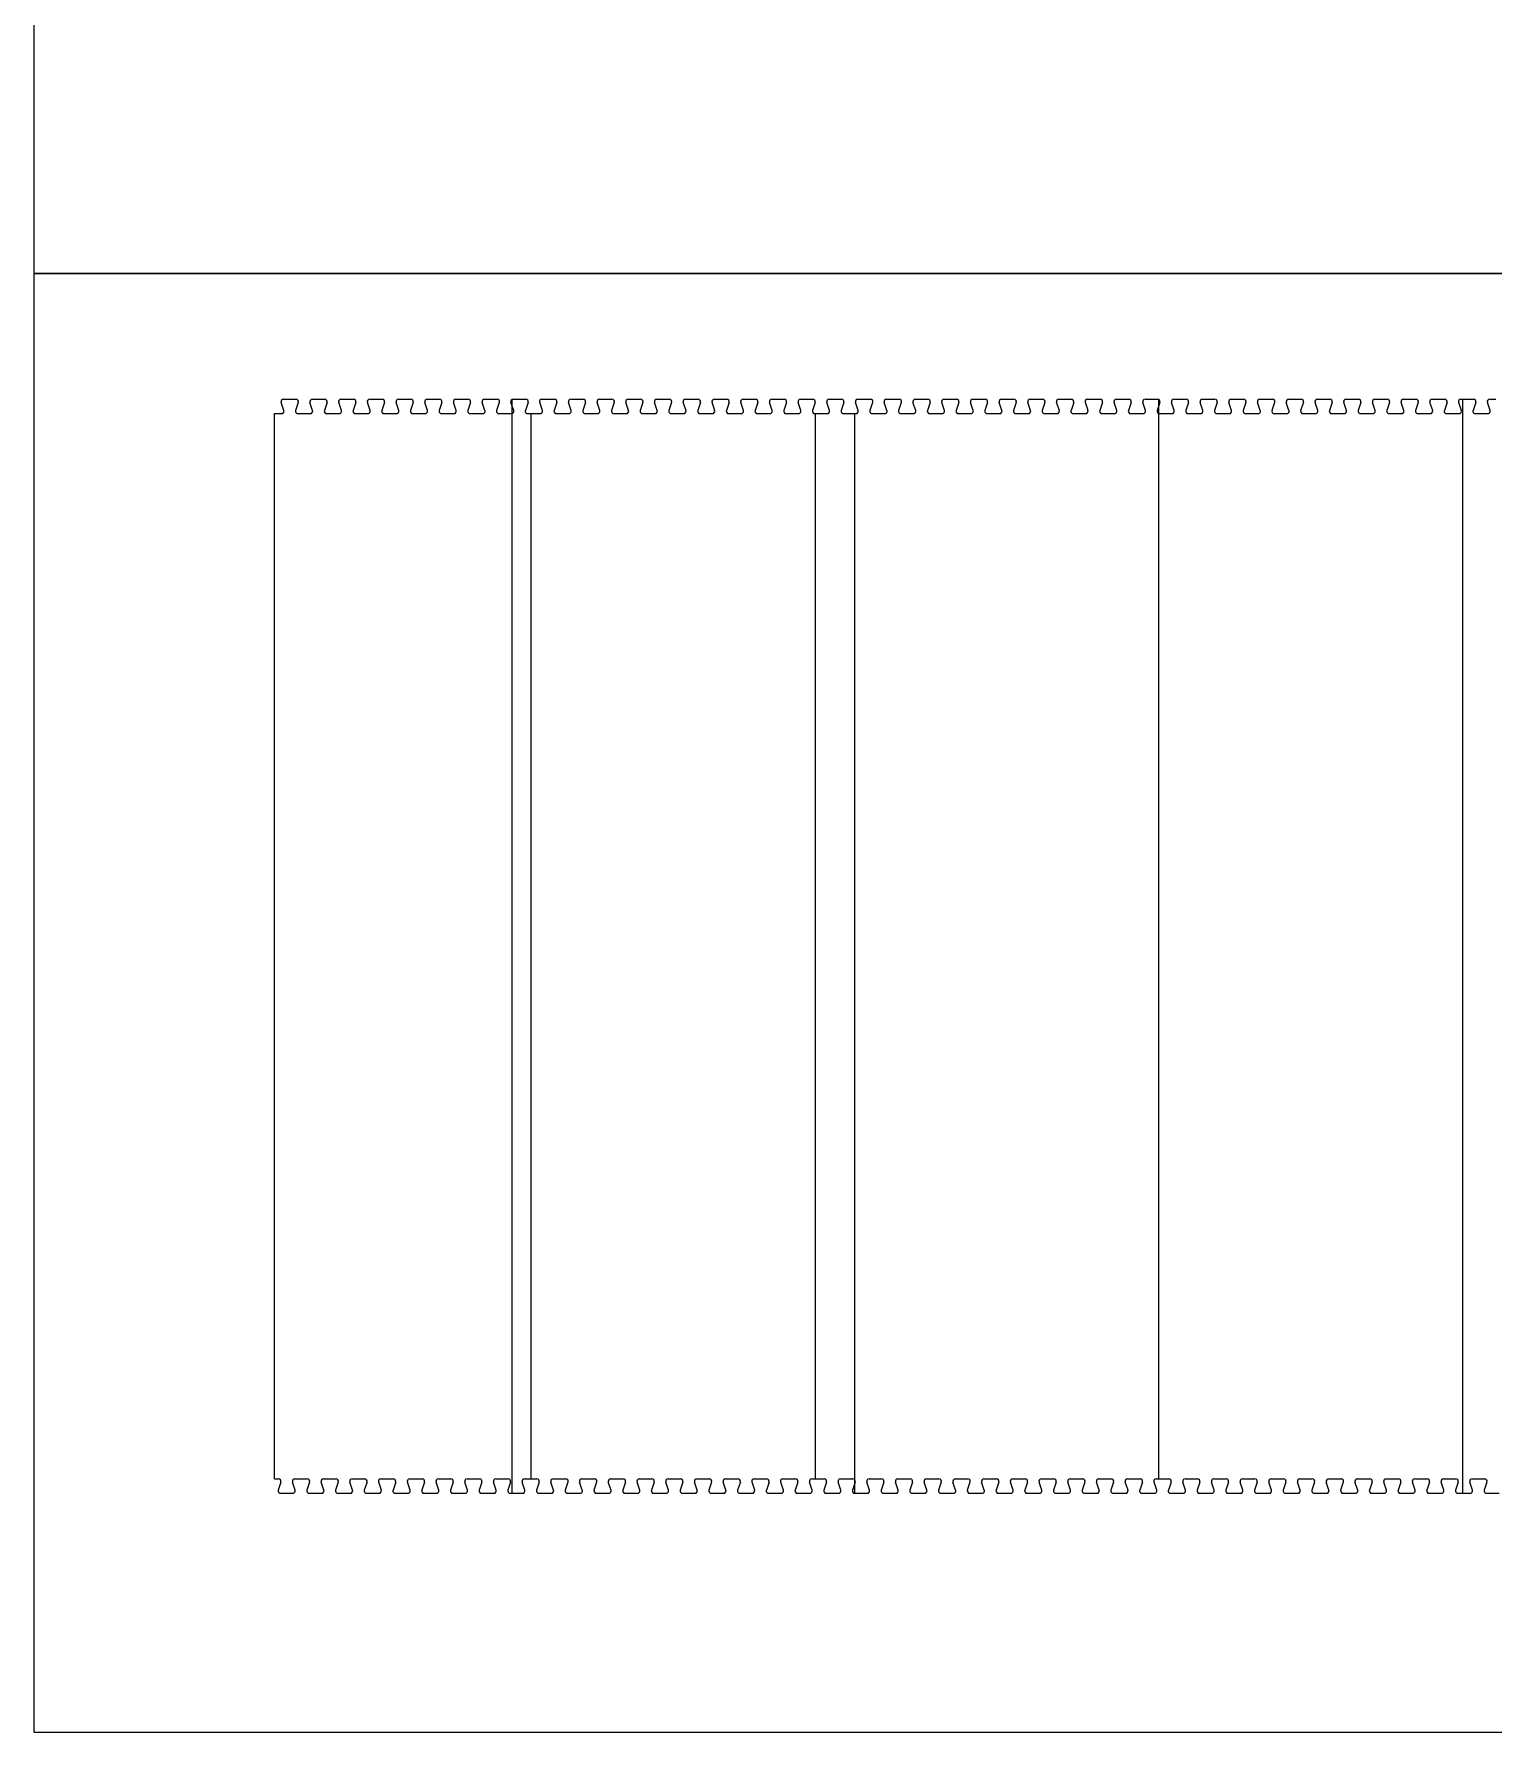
# Model space of a CAD drawing. Extents: x -68 to -11.8, y -15.7 to 62.1.
# Drawn here: x -37.71 to -25.71, y 26.13 to 40.1 of the extents above; entities that cross this region are included whole.
import ezdxf

# ---------------------------------------------------------------- set-up
doc = ezdxf.new("R2010")
doc.units = 0
for name, color, linetype in [('CUT', 5, 'CONTINUOUS'), ('DEFAULT', 7, 'CONTINUOUS'), ('SCORE', 1, 'CONTINUOUS')]:
    doc.layers.add(name, color=color, linetype=linetype)

msp = doc.modelspace()

# ---------------------------------------------------------------- linework, layer by layer
at = {"layer": 'CUT'}
for p, q in [((-35.656, 36.998), (-35.678, 37.065)), ((-35.66, 37.091), (-35.608, 37.091)), ((-35.608, 37.091), (-35.557, 37.091)), ((-35.538, 37.065), (-35.56, 36.998)), ((-35.42, 36.998), (-35.442, 37.065)), ((-35.423, 37.091), (-35.372, 37.091)), ((-35.372, 37.091), (-35.321, 37.091)), ((-35.302, 37.065), (-35.324, 36.998)), ((-35.184, 36.998), (-35.206, 37.065)), ((-35.187, 37.091), (-35.136, 37.091)), ((-35.136, 37.091), (-35.084, 37.091)), ((-35.066, 37.065), (-35.088, 36.998)), ((-34.948, 36.998), (-34.97, 37.065)), ((-34.951, 37.091), (-34.9, 37.091)), ((-34.9, 37.091), (-34.848, 37.091)), ((-34.829, 37.065), (-34.852, 36.998)), ((-34.711, 36.998), (-34.733, 37.065)), ((-34.715, 37.091), (-34.663, 37.091)), ((-34.663, 37.091), (-34.612, 37.091)), ((-34.593, 37.065), (-34.615, 36.998)), ((-34.475, 36.998), (-34.497, 37.065)), ((-34.479, 37.091), (-34.427, 37.091)), ((-34.427, 37.091), (-34.376, 37.091)), ((-34.357, 37.065), (-34.379, 36.998)), ((-34.239, 36.998), (-34.261, 37.065)), ((-34.242, 37.091), (-34.191, 37.091)), ((-34.191, 37.091), (-34.14, 37.091)), ((-34.121, 37.065), (-34.143, 36.998)), ((-34.003, 36.998), (-34.025, 37.065)), ((-34.006, 37.091), (-33.955, 37.091)), ((-33.955, 37.091), (-33.903, 37.091)), ((-33.885, 37.065), (-33.907, 36.998)), ((-33.766, 36.998), (-33.789, 37.065)), ((-33.77, 37.091), (-33.718, 37.091)), ((-33.718, 37.091), (-33.667, 37.091)), ((-33.648, 37.065), (-33.67, 36.998)), ((-33.53, 36.998), (-33.552, 37.065)), ((-33.534, 37.091), (-33.482, 37.091)), ((-33.482, 37.091), (-33.431, 37.091)), ((-33.412, 37.065), (-33.434, 36.998)), ((-33.294, 36.998), (-33.316, 37.065)), ((-33.297, 37.091), (-33.246, 37.091)), ((-33.246, 37.091), (-33.195, 37.091)), ((-33.176, 37.065), (-33.198, 36.998)), ((-33.058, 36.998), (-33.08, 37.065)), ((-33.061, 37.091), (-33.01, 37.091)), ((-33.01, 37.091), (-32.958, 37.091)), ((-32.94, 37.065), (-32.962, 36.998)), ((-32.822, 36.998), (-32.844, 37.065)), ((-32.825, 37.091), (-32.774, 37.091)), ((-32.774, 37.091), (-32.722, 37.091)), ((-32.704, 37.065), (-32.726, 36.998)), ((-32.585, 36.998), (-32.607, 37.065)), ((-32.589, 37.091), (-32.537, 37.091)), ((-32.537, 37.091), (-32.486, 37.091)), ((-32.467, 37.065), (-32.489, 36.998)), ((-32.349, 36.998), (-32.371, 37.065)), ((-32.353, 37.091), (-32.301, 37.091)), ((-32.301, 37.091), (-32.25, 37.091)), ((-32.231, 37.065), (-32.253, 36.998)), ((-32.113, 36.998), (-32.135, 37.065)), ((-32.116, 37.091), (-32.065, 37.091)), ((-32.065, 37.091), (-32.014, 37.091)), ((-31.995, 37.065), (-32.017, 36.998)), ((-31.877, 36.998), (-31.899, 37.065)), ((-31.88, 37.091), (-31.829, 37.091)), ((-31.829, 37.091), (-31.777, 37.091)), ((-31.759, 37.065), (-31.781, 36.998)), ((-31.641, 36.998), (-31.663, 37.065)), ((-31.644, 37.091), (-31.593, 37.091)), ((-31.593, 37.091), (-31.541, 37.091)), ((-31.522, 37.065), (-31.545, 36.998)), ((-31.404, 36.998), (-31.426, 37.065)), ((-31.408, 37.091), (-31.356, 37.091)), ((-31.356, 37.091), (-31.305, 37.091)), ((-31.286, 37.065), (-31.308, 36.998)), ((-31.168, 36.998), (-31.19, 37.065)), ((-31.171, 37.091), (-31.12, 37.091)), ((-31.12, 37.091), (-31.069, 37.091)), ((-31.05, 37.065), (-31.072, 36.998)), ((-30.932, 36.998), (-30.954, 37.065)), ((-30.935, 37.091), (-30.884, 37.091)), ((-30.884, 37.091), (-30.832, 37.091)), ((-30.814, 37.065), (-30.836, 36.998)), ((-30.696, 36.998), (-30.718, 37.065)), ((-30.699, 37.091), (-30.648, 37.091)), ((-30.648, 37.091), (-30.596, 37.091)), ((-30.578, 37.065), (-30.6, 36.998)), ((-30.459, 36.998), (-30.482, 37.065)), ((-30.463, 37.091), (-30.411, 37.091)), ((-30.411, 37.091), (-30.36, 37.091)), ((-30.341, 37.065), (-30.363, 36.998)), ((-30.223, 36.998), (-30.245, 37.065)), ((-30.227, 37.091), (-30.175, 37.091)), ((-30.175, 37.091), (-30.124, 37.091)), ((-30.105, 37.065), (-30.127, 36.998)), ((-29.987, 36.998), (-30.009, 37.065)), ((-29.99, 37.091), (-29.939, 37.091)), ((-29.939, 37.091), (-29.888, 37.091)), ((-29.869, 37.065), (-29.891, 36.998)), ((-29.751, 36.998), (-29.773, 37.065)), ((-29.754, 37.091), (-29.703, 37.091)), ((-29.703, 37.091), (-29.651, 37.091)), ((-29.633, 37.065), (-29.655, 36.998)), ((-29.515, 36.998), (-29.537, 37.065)), ((-29.518, 37.091), (-29.467, 37.091)), ((-29.467, 37.091), (-29.415, 37.091)), ((-29.396, 37.065), (-29.419, 36.998)), ((-29.278, 36.998), (-29.3, 37.065)), ((-29.282, 37.091), (-29.23, 37.091)), ((-29.23, 37.091), (-29.179, 37.091)), ((-29.16, 37.065), (-29.182, 36.998)), ((-29.042, 36.998), (-29.064, 37.065)), ((-29.046, 37.091), (-28.994, 37.091)), ((-28.994, 37.091), (-28.943, 37.091)), ((-28.924, 37.065), (-28.946, 36.998)), ((-28.806, 36.998), (-28.828, 37.065)), ((-28.809, 37.091), (-28.758, 37.091)), ((-28.758, 37.091), (-28.706, 37.091)), ((-28.688, 37.065), (-28.71, 36.998)), ((-28.57, 36.998), (-28.592, 37.065)), ((-28.573, 37.091), (-28.522, 37.091)), ((-28.522, 37.091), (-28.47, 37.091)), ((-28.452, 37.065), (-28.474, 36.998)), ((-28.333, 36.998), (-28.356, 37.065)), ((-28.337, 37.091), (-28.285, 37.091)), ((-28.285, 37.091), (-28.234, 37.091)), ((-28.215, 37.065), (-28.237, 36.998)), ((-28.097, 36.998), (-28.119, 37.065)), ((-28.101, 37.091), (-28.049, 37.091)), ((-28.049, 37.091), (-27.998, 37.091)), ((-27.979, 37.065), (-28.001, 36.998)), ((-27.861, 36.998), (-27.883, 37.065)), ((-27.864, 37.091), (-27.813, 37.091)), ((-27.813, 37.091), (-27.762, 37.091)), ((-27.743, 37.065), (-27.765, 36.998)), ((-27.625, 36.998), (-27.647, 37.065)), ((-27.628, 37.091), (-27.577, 37.091)), ((-27.577, 37.091), (-27.525, 37.091)), ((-27.507, 37.065), (-27.529, 36.998)), ((-27.389, 36.998), (-27.411, 37.065)), ((-27.392, 37.091), (-27.341, 37.091)), ((-27.341, 37.091), (-27.289, 37.091)), ((-27.27, 37.065), (-27.293, 36.998)), ((-27.152, 36.998), (-27.174, 37.065)), ((-27.156, 37.091), (-27.104, 37.091)), ((-27.104, 37.091), (-27.053, 37.091)), ((-27.034, 37.065), (-27.056, 36.998)), ((-26.916, 36.998), (-26.938, 37.065)), ((-26.92, 37.091), (-26.868, 37.091)), ((-26.868, 37.091), (-26.817, 37.091)), ((-26.798, 37.065), (-26.82, 36.998)), ((-26.68, 36.998), (-26.702, 37.065)), ((-26.683, 37.091), (-26.632, 37.091)), ((-26.632, 37.091), (-26.58, 37.091)), ((-26.562, 37.065), (-26.584, 36.998)), ((-26.444, 36.998), (-26.466, 37.065)), ((-26.447, 37.091), (-26.396, 37.091)), ((-26.396, 37.091), (-26.344, 37.091)), ((-26.326, 37.065), (-26.348, 36.998)), ((-26.207, 36.998), (-26.23, 37.065)), ((-26.211, 37.091), (-26.159, 37.091)), ((-26.159, 37.091), (-26.108, 37.091)), ((-26.089, 37.065), (-26.111, 36.998)), ((-25.971, 36.998), (-25.993, 37.065)), ((-25.975, 37.091), (-25.923, 37.091)), ((-25.963, 37.091), (-25.963, 28.091)), ((-25.923, 37.091), (-25.872, 37.091)), ((-25.853, 37.065), (-25.875, 36.998)), ((-25.735, 36.998), (-25.757, 37.065)), ((-25.738, 37.091), (-25.687, 37.091)), ((-35.733, 28.209), (-35.733, 36.973)), ((-35.733, 36.973), (-35.675, 36.973)), ((-35.542, 36.973), (-35.439, 36.973)), ((-35.305, 36.973), (-35.202, 36.973)), ((-35.069, 36.973), (-34.966, 36.973)), ((-34.833, 36.973), (-34.73, 36.973)), ((-34.597, 36.973), (-34.494, 36.973)), ((-34.36, 36.973), (-34.258, 36.973)), ((-34.124, 36.973), (-34.021, 36.973)), ((-33.888, 36.973), (-33.785, 36.973)), ((-33.652, 36.973), (-33.549, 36.973)), ((-33.416, 36.973), (-33.313, 36.973)), ((-33.179, 36.973), (-33.077, 36.973)), ((-32.943, 36.973), (-32.84, 36.973)), ((-32.707, 36.973), (-32.604, 36.973)), ((-32.471, 36.973), (-32.368, 36.973)), ((-32.234, 36.973), (-32.132, 36.973)), ((-31.998, 36.973), (-31.895, 36.973)), ((-31.762, 36.973), (-31.659, 36.973)), ((-31.526, 36.973), (-31.423, 36.973)), ((-31.29, 36.973), (-31.187, 36.973)), ((-31.053, 36.973), (-30.951, 36.973)), ((-30.817, 36.973), (-30.714, 36.973)), ((-30.581, 36.973), (-30.478, 36.973)), ((-30.345, 36.973), (-30.242, 36.973)), ((-30.109, 36.973), (-30.006, 36.973)), ((-29.872, 36.973), (-29.769, 36.973)), ((-29.636, 36.973), (-29.533, 36.973)), ((-29.4, 36.973), (-29.297, 36.973)), ((-29.164, 36.973), (-29.061, 36.973)), ((-28.927, 36.973), (-28.825, 36.973)), ((-28.691, 36.973), (-28.588, 36.973)), ((-28.455, 36.973), (-28.352, 36.973)), ((-28.219, 36.973), (-28.116, 36.973)), ((-27.983, 36.973), (-27.88, 36.973)), ((-27.746, 36.973), (-27.643, 36.973)), ((-27.51, 36.973), (-27.407, 36.973)), ((-27.274, 36.973), (-27.171, 36.973)), ((-27.038, 36.973), (-26.935, 36.973)), ((-26.801, 36.973), (-26.699, 36.973)), ((-26.565, 36.973), (-26.462, 36.973)), ((-26.329, 36.973), (-26.226, 36.973)), ((-26.093, 36.973), (-25.99, 36.973)), ((-25.857, 36.973), (-25.754, 36.973)), ((-35.733, 28.209), (-35.701, 28.209)), ((-35.682, 28.183), (-35.704, 28.117)), ((-35.685, 28.091), (-35.583, 28.091)), ((-35.564, 28.117), (-35.586, 28.183)), ((-35.567, 28.209), (-35.516, 28.209)), ((-35.516, 28.209), (-35.464, 28.209)), ((-35.446, 28.183), (-35.468, 28.117)), ((-35.449, 28.091), (-35.346, 28.091)), ((-35.328, 28.117), (-35.35, 28.183)), ((-35.331, 28.209), (-35.28, 28.209)), ((-35.28, 28.209), (-35.228, 28.209)), ((-35.21, 28.183), (-35.232, 28.117)), ((-35.213, 28.091), (-35.11, 28.091)), ((-35.091, 28.117), (-35.114, 28.183)), ((-35.095, 28.209), (-35.043, 28.209)), ((-35.043, 28.209), (-34.992, 28.209)), ((-34.973, 28.183), (-34.995, 28.117)), ((-34.977, 28.091), (-34.874, 28.091)), ((-34.855, 28.117), (-34.877, 28.183)), ((-34.859, 28.209), (-34.807, 28.209)), ((-34.807, 28.209), (-34.756, 28.209)), ((-34.737, 28.183), (-34.759, 28.117)), ((-34.741, 28.091), (-34.638, 28.091)), ((-34.619, 28.117), (-34.641, 28.183)), ((-34.622, 28.209), (-34.571, 28.209)), ((-34.571, 28.209), (-34.52, 28.209)), ((-34.501, 28.183), (-34.523, 28.117)), ((-34.504, 28.091), (-34.401, 28.091)), ((-34.383, 28.117), (-34.405, 28.183)), ((-34.386, 28.209), (-34.335, 28.209)), ((-34.335, 28.209), (-34.283, 28.209)), ((-34.265, 28.183), (-34.287, 28.117)), ((-34.268, 28.091), (-34.165, 28.091)), ((-34.147, 28.117), (-34.169, 28.183)), ((-34.15, 28.209), (-34.099, 28.209)), ((-34.099, 28.209), (-34.047, 28.209)), ((-34.028, 28.183), (-34.051, 28.117)), ((-34.032, 28.091), (-33.929, 28.091)), ((-33.91, 28.117), (-33.932, 28.183)), ((-33.914, 28.209), (-33.862, 28.209)), ((-33.862, 28.209), (-33.811, 28.209)), ((-33.792, 28.183), (-33.814, 28.117)), ((-33.796, 28.091), (-33.693, 28.091)), ((-33.674, 28.117), (-33.696, 28.183)), ((-33.678, 28.209), (-33.626, 28.209)), ((-33.626, 28.209), (-33.575, 28.209)), ((-33.556, 28.183), (-33.578, 28.117)), ((-33.559, 28.091), (-33.457, 28.091)), ((-33.438, 28.117), (-33.46, 28.183)), ((-33.441, 28.209), (-33.39, 28.209)), ((-33.39, 28.209), (-33.338, 28.209)), ((-33.32, 28.183), (-33.342, 28.117)), ((-33.323, 28.091), (-33.22, 28.091)), ((-33.202, 28.117), (-33.224, 28.183)), ((-33.205, 28.209), (-33.154, 28.209)), ((-33.154, 28.209), (-33.102, 28.209)), ((-33.084, 28.183), (-33.106, 28.117)), ((-33.087, 28.091), (-32.984, 28.091)), ((-32.965, 28.117), (-32.988, 28.183)), ((-32.969, 28.209), (-32.917, 28.209)), ((-32.917, 28.209), (-32.866, 28.209)), ((-32.847, 28.183), (-32.869, 28.117)), ((-32.851, 28.091), (-32.748, 28.091)), ((-32.729, 28.117), (-32.751, 28.183)), ((-32.733, 28.209), (-32.681, 28.209)), ((-32.681, 28.209), (-32.63, 28.209)), ((-32.611, 28.183), (-32.633, 28.117)), ((-32.615, 28.091), (-32.512, 28.091)), ((-32.493, 28.117), (-32.515, 28.183)), ((-32.496, 28.209), (-32.445, 28.209)), ((-32.445, 28.209), (-32.394, 28.209)), ((-32.375, 28.183), (-32.397, 28.117)), ((-32.378, 28.091), (-32.275, 28.091)), ((-32.257, 28.117), (-32.279, 28.183)), ((-32.26, 28.209), (-32.209, 28.209)), ((-32.209, 28.209), (-32.157, 28.209)), ((-32.139, 28.183), (-32.161, 28.117)), ((-32.142, 28.091), (-32.039, 28.091)), ((-32.021, 28.117), (-32.043, 28.183)), ((-32.024, 28.209), (-31.973, 28.209)), ((-31.973, 28.209), (-31.921, 28.209)), ((-31.902, 28.183), (-31.925, 28.117)), ((-31.906, 28.091), (-31.803, 28.091)), ((-31.784, 28.117), (-31.806, 28.183)), ((-31.788, 28.209), (-31.736, 28.209)), ((-31.736, 28.209), (-31.685, 28.209)), ((-31.666, 28.183), (-31.688, 28.117)), ((-31.67, 28.091), (-31.567, 28.091)), ((-31.548, 28.117), (-31.57, 28.183)), ((-31.552, 28.209), (-31.5, 28.209)), ((-31.5, 28.209), (-31.449, 28.209)), ((-31.43, 28.183), (-31.452, 28.117)), ((-31.433, 28.091), (-31.331, 28.091)), ((-31.312, 28.117), (-31.334, 28.183)), ((-31.315, 28.209), (-31.264, 28.209)), ((-31.264, 28.209), (-31.212, 28.209)), ((-31.194, 28.183), (-31.216, 28.117)), ((-31.197, 28.091), (-31.094, 28.091)), ((-31.076, 28.117), (-31.098, 28.183)), ((-31.079, 28.209), (-31.028, 28.209)), ((-31.028, 28.209), (-30.976, 28.209)), ((-30.958, 28.183), (-30.98, 28.117)), ((-30.961, 28.091), (-30.858, 28.091)), ((-30.839, 28.117), (-30.862, 28.183)), ((-30.843, 28.209), (-30.791, 28.209)), ((-30.791, 28.209), (-30.74, 28.209)), ((-30.721, 28.183), (-30.743, 28.117)), ((-30.725, 28.091), (-30.622, 28.091)), ((-30.603, 28.117), (-30.625, 28.183)), ((-30.607, 28.209), (-30.555, 28.209)), ((-30.555, 28.209), (-30.504, 28.209)), ((-30.485, 28.183), (-30.507, 28.117)), ((-30.489, 28.091), (-30.386, 28.091)), ((-30.367, 28.117), (-30.389, 28.183)), ((-30.37, 28.209), (-30.319, 28.209)), ((-30.319, 28.209), (-30.268, 28.209)), ((-30.249, 28.183), (-30.271, 28.117)), ((-30.252, 28.091), (-30.149, 28.091)), ((-30.131, 28.117), (-30.153, 28.183)), ((-30.134, 28.209), (-30.083, 28.209)), ((-30.083, 28.209), (-30.031, 28.209)), ((-30.013, 28.183), (-30.035, 28.117)), ((-30.016, 28.091), (-29.913, 28.091)), ((-29.895, 28.117), (-29.917, 28.183)), ((-29.898, 28.209), (-29.847, 28.209)), ((-29.847, 28.209), (-29.795, 28.209)), ((-29.776, 28.183), (-29.799, 28.117)), ((-29.78, 28.091), (-29.677, 28.091)), ((-29.658, 28.117), (-29.68, 28.183)), ((-29.662, 28.209), (-29.61, 28.209)), ((-29.61, 28.209), (-29.559, 28.209)), ((-29.54, 28.183), (-29.562, 28.117)), ((-29.544, 28.091), (-29.441, 28.091)), ((-29.422, 28.117), (-29.444, 28.183)), ((-29.426, 28.209), (-29.374, 28.209)), ((-29.374, 28.209), (-29.323, 28.209)), ((-29.304, 28.183), (-29.326, 28.117)), ((-29.307, 28.091), (-29.205, 28.091)), ((-29.186, 28.117), (-29.208, 28.183)), ((-29.189, 28.209), (-29.138, 28.209)), ((-29.138, 28.209), (-29.086, 28.209)), ((-29.068, 28.183), (-29.09, 28.117)), ((-29.071, 28.091), (-28.968, 28.091)), ((-28.95, 28.117), (-28.972, 28.183)), ((-28.953, 28.209), (-28.902, 28.209)), ((-28.902, 28.209), (-28.85, 28.209)), ((-28.832, 28.183), (-28.854, 28.117)), ((-28.835, 28.091), (-28.732, 28.091)), ((-28.713, 28.117), (-28.736, 28.183)), ((-28.717, 28.209), (-28.665, 28.209)), ((-28.665, 28.209), (-28.614, 28.209)), ((-28.595, 28.183), (-28.617, 28.117)), ((-28.599, 28.091), (-28.496, 28.091)), ((-28.477, 28.117), (-28.499, 28.183)), ((-28.481, 28.209), (-28.429, 28.209)), ((-28.429, 28.209), (-28.378, 28.209)), ((-28.359, 28.183), (-28.381, 28.117)), ((-28.363, 28.091), (-28.26, 28.091)), ((-28.241, 28.117), (-28.263, 28.183)), ((-28.244, 28.209), (-28.193, 28.209)), ((-28.193, 28.209), (-28.142, 28.209)), ((-28.123, 28.183), (-28.145, 28.117)), ((-28.126, 28.091), (-28.023, 28.091)), ((-28.005, 28.117), (-28.027, 28.183)), ((-28.008, 28.209), (-27.957, 28.209)), ((-27.957, 28.209), (-27.905, 28.209)), ((-27.887, 28.183), (-27.909, 28.117)), ((-27.89, 28.091), (-27.787, 28.091)), ((-27.769, 28.117), (-27.791, 28.183)), ((-27.772, 28.209), (-27.721, 28.209)), ((-27.721, 28.209), (-27.669, 28.209)), ((-27.65, 28.183), (-27.673, 28.117)), ((-27.654, 28.091), (-27.551, 28.091)), ((-27.532, 28.117), (-27.554, 28.183)), ((-27.536, 28.209), (-27.484, 28.209)), ((-27.484, 28.209), (-27.433, 28.209)), ((-27.414, 28.183), (-27.436, 28.117)), ((-27.418, 28.091), (-27.315, 28.091)), ((-27.296, 28.117), (-27.318, 28.183)), ((-27.3, 28.209), (-27.248, 28.209)), ((-27.248, 28.209), (-27.197, 28.209)), ((-27.178, 28.183), (-27.2, 28.117)), ((-27.181, 28.091), (-27.079, 28.091)), ((-27.06, 28.117), (-27.082, 28.183)), ((-27.063, 28.209), (-27.012, 28.209)), ((-27.012, 28.209), (-26.96, 28.209)), ((-26.942, 28.183), (-26.964, 28.117)), ((-26.945, 28.091), (-26.842, 28.091)), ((-26.824, 28.117), (-26.846, 28.183)), ((-26.827, 28.209), (-26.776, 28.209)), ((-26.776, 28.209), (-26.724, 28.209)), ((-26.706, 28.183), (-26.728, 28.117)), ((-26.709, 28.091), (-26.606, 28.091)), ((-26.587, 28.117), (-26.61, 28.183)), ((-26.591, 28.209), (-26.539, 28.209)), ((-26.539, 28.209), (-26.488, 28.209)), ((-26.469, 28.183), (-26.491, 28.117)), ((-26.473, 28.091), (-26.37, 28.091)), ((-26.351, 28.117), (-26.373, 28.183)), ((-26.355, 28.209), (-26.303, 28.209)), ((-26.303, 28.209), (-26.252, 28.209)), ((-26.233, 28.183), (-26.255, 28.117)), ((-26.237, 28.091), (-26.134, 28.091)), ((-26.115, 28.117), (-26.137, 28.183)), ((-26.118, 28.209), (-26.067, 28.209)), ((-26.067, 28.209), (-26.016, 28.209)), ((-25.997, 28.183), (-26.019, 28.117)), ((-26, 28.091), (-25.898, 28.091)), ((-25.879, 28.117), (-25.901, 28.183)), ((-25.882, 28.209), (-25.831, 28.209)), ((-25.831, 28.209), (-25.779, 28.209)), ((-25.761, 28.183), (-25.783, 28.117)), ((-25.764, 28.091), (-25.661, 28.091))]:
    msp.add_line(p, q, dxfattribs=at)
for centre, start, end in [((-35.66, 37.071), 90, 198.4349), ((-35.557, 37.071), 341.5651, 90), ((-35.423, 37.071), 90, 198.4349), ((-35.321, 37.071), 341.5651, 90), ((-35.187, 37.071), 90, 198.4349), ((-35.084, 37.071), 341.5651, 90), ((-34.951, 37.071), 90, 198.4349), ((-34.848, 37.071), 341.5651, 90), ((-34.715, 37.071), 90, 198.4349), ((-34.612, 37.071), 341.5651, 90), ((-34.479, 37.071), 90, 198.4349), ((-34.376, 37.071), 341.5651, 90), ((-34.242, 37.071), 90, 198.4349), ((-34.14, 37.071), 341.5651, 90), ((-34.006, 37.071), 90, 198.4349), ((-33.903, 37.071), 341.5651, 90), ((-33.77, 37.071), 90, 198.4349), ((-33.667, 37.071), 341.5651, 90), ((-33.534, 37.071), 90, 198.4349), ((-33.431, 37.071), 341.5651, 90), ((-33.297, 37.071), 90, 198.4349), ((-33.195, 37.071), 341.5651, 90), ((-33.061, 37.071), 90, 198.4349), ((-32.958, 37.071), 341.5651, 90), ((-32.825, 37.071), 90, 198.4349), ((-32.722, 37.071), 341.5651, 90), ((-32.589, 37.071), 90, 198.4349), ((-32.486, 37.071), 341.5651, 90), ((-32.353, 37.071), 90, 198.4349), ((-32.25, 37.071), 341.5651, 90), ((-32.116, 37.071), 90, 198.4349), ((-32.014, 37.071), 341.5651, 90), ((-31.88, 37.071), 90, 198.4349), ((-31.777, 37.071), 341.5651, 90), ((-31.644, 37.071), 90, 198.4349), ((-31.541, 37.071), 341.5651, 90), ((-31.408, 37.071), 90, 198.4349), ((-31.305, 37.071), 341.5651, 90), ((-31.171, 37.071), 90, 198.4349), ((-31.069, 37.071), 341.5651, 90), ((-30.935, 37.071), 90, 198.4349), ((-30.832, 37.071), 341.5651, 90), ((-30.699, 37.071), 90, 198.4349), ((-30.596, 37.071), 341.5651, 90), ((-30.463, 37.071), 90, 198.4349), ((-30.36, 37.071), 341.5651, 90), ((-30.227, 37.071), 90, 198.4349), ((-30.124, 37.071), 341.5651, 90), ((-29.99, 37.071), 90, 198.4349), ((-29.888, 37.071), 341.5651, 90), ((-29.754, 37.071), 90, 198.4349), ((-29.651, 37.071), 341.5651, 90), ((-29.518, 37.071), 90, 198.4349), ((-29.415, 37.071), 341.5651, 90), ((-29.282, 37.071), 90, 198.4349), ((-29.179, 37.071), 341.5651, 90), ((-29.046, 37.071), 90, 198.4349), ((-28.943, 37.071), 341.5651, 90), ((-28.809, 37.071), 90, 198.4349), ((-28.706, 37.071), 341.5651, 90), ((-28.573, 37.071), 90, 198.4349), ((-28.47, 37.071), 341.5651, 90), ((-28.337, 37.071), 90, 198.4349), ((-28.234, 37.071), 341.5651, 90), ((-28.101, 37.071), 90, 198.4349), ((-27.998, 37.071), 341.5651, 90), ((-27.864, 37.071), 90, 198.4349), ((-27.762, 37.071), 341.5651, 90), ((-27.628, 37.071), 90, 198.4349), ((-27.525, 37.071), 341.5651, 90), ((-27.392, 37.071), 90, 198.4349), ((-27.289, 37.071), 341.5651, 90), ((-27.156, 37.071), 90, 198.4349), ((-27.053, 37.071), 341.5651, 90), ((-26.92, 37.071), 90, 198.4349), ((-26.817, 37.071), 341.5651, 90), ((-26.683, 37.071), 90, 198.4349), ((-26.58, 37.071), 341.5651, 90), ((-26.447, 37.071), 90, 198.4349), ((-26.344, 37.071), 341.5651, 90), ((-26.211, 37.071), 90, 198.4349), ((-26.108, 37.071), 341.5651, 90), ((-25.975, 37.071), 90, 198.4349), ((-25.872, 37.071), 341.5651, 90), ((-25.738, 37.071), 90, 198.4349), ((-35.675, 36.992), 270, 18.4349), ((-35.542, 36.992), 161.5651, 270), ((-35.439, 36.992), 270, 18.4349), ((-35.305, 36.992), 161.5651, 270), ((-35.202, 36.992), 270, 18.4349), ((-35.069, 36.992), 161.5651, 270), ((-34.966, 36.992), 270, 18.4349), ((-34.833, 36.992), 161.5651, 270), ((-34.73, 36.992), 270, 18.4349), ((-34.597, 36.992), 161.5651, 270), ((-34.494, 36.992), 270, 18.4349), ((-34.36, 36.992), 161.5651, 270), ((-34.258, 36.992), 270, 18.4349), ((-34.124, 36.992), 161.5651, 270), ((-34.021, 36.992), 270, 18.4349), ((-33.888, 36.992), 161.5651, 270), ((-33.785, 36.992), 270, 18.4349), ((-33.652, 36.992), 161.5651, 270), ((-33.549, 36.992), 270, 18.4349), ((-33.416, 36.992), 161.5651, 270), ((-33.313, 36.992), 270, 18.4349), ((-33.179, 36.992), 161.5651, 270), ((-33.077, 36.992), 270, 18.4349), ((-32.943, 36.992), 161.5651, 270), ((-32.84, 36.992), 270, 18.4349), ((-32.707, 36.992), 161.5651, 270), ((-32.604, 36.992), 270, 18.4349), ((-32.471, 36.992), 161.5651, 270), ((-32.368, 36.992), 270, 18.4349), ((-32.234, 36.992), 161.5651, 270), ((-32.132, 36.992), 270, 18.4349), ((-31.998, 36.992), 161.5651, 270), ((-31.895, 36.992), 270, 18.4349), ((-31.762, 36.992), 161.5651, 270), ((-31.659, 36.992), 270, 18.4349), ((-31.526, 36.992), 161.5651, 270), ((-31.423, 36.992), 270, 18.4349), ((-31.29, 36.992), 161.5651, 270), ((-31.187, 36.992), 270, 18.4349), ((-31.053, 36.992), 161.5651, 270), ((-30.951, 36.992), 270, 18.4349), ((-30.817, 36.992), 161.5651, 270), ((-30.714, 36.992), 270, 18.4349), ((-30.581, 36.992), 161.5651, 270), ((-30.478, 36.992), 270, 18.4349), ((-30.345, 36.992), 161.5651, 270), ((-30.242, 36.992), 270, 18.4349), ((-30.109, 36.992), 161.5651, 270), ((-30.006, 36.992), 270, 18.4349), ((-29.872, 36.992), 161.5651, 270), ((-29.769, 36.992), 270, 18.4349), ((-29.636, 36.992), 161.5651, 270), ((-29.533, 36.992), 270, 18.4349), ((-29.4, 36.992), 161.5651, 270), ((-29.297, 36.992), 270, 18.4349), ((-29.164, 36.992), 161.5651, 270), ((-29.061, 36.992), 270, 18.4349), ((-28.927, 36.992), 161.5651, 270), ((-28.825, 36.992), 270, 18.4349), ((-28.691, 36.992), 161.5651, 270), ((-28.588, 36.992), 270, 18.4349), ((-28.455, 36.992), 161.5651, 270), ((-28.352, 36.992), 270, 18.4349), ((-28.219, 36.992), 161.5651, 270), ((-28.116, 36.992), 270, 18.4349), ((-27.983, 36.992), 161.5651, 270), ((-27.88, 36.992), 270, 18.4349), ((-27.746, 36.992), 161.5651, 270), ((-27.643, 36.992), 270, 18.4349), ((-27.51, 36.992), 161.5651, 270), ((-27.407, 36.992), 270, 18.4349), ((-27.274, 36.992), 161.5651, 270), ((-27.171, 36.992), 270, 18.4349), ((-27.038, 36.992), 161.5651, 270), ((-26.935, 36.992), 270, 18.4349), ((-26.801, 36.992), 161.5651, 270), ((-26.699, 36.992), 270, 18.4349), ((-26.565, 36.992), 161.5651, 270), ((-26.462, 36.992), 270, 18.4349), ((-26.329, 36.992), 161.5651, 270), ((-26.226, 36.992), 270, 18.4349), ((-26.093, 36.992), 161.5651, 270), ((-25.99, 36.992), 270, 18.4349), ((-25.857, 36.992), 161.5651, 270), ((-25.754, 36.992), 270, 18.4349), ((-35.685, 28.11), 161.5651, 270), ((-35.701, 28.189), 341.5651, 90), ((-35.567, 28.189), 90, 198.4349), ((-35.583, 28.11), 270, 18.4349), ((-35.449, 28.11), 161.5651, 270), ((-35.464, 28.189), 341.5651, 90), ((-35.331, 28.189), 90, 198.4349), ((-35.346, 28.11), 270, 18.4349), ((-35.213, 28.11), 161.5651, 270), ((-35.228, 28.189), 341.5651, 90), ((-35.095, 28.189), 90, 198.4349), ((-35.11, 28.11), 270, 18.4349), ((-34.977, 28.11), 161.5651, 270), ((-34.992, 28.189), 341.5651, 90), ((-34.859, 28.189), 90, 198.4349), ((-34.874, 28.11), 270, 18.4349), ((-34.741, 28.11), 161.5651, 270), ((-34.756, 28.189), 341.5651, 90), ((-34.622, 28.189), 90, 198.4349), ((-34.638, 28.11), 270, 18.4349), ((-34.504, 28.11), 161.5651, 270), ((-34.52, 28.189), 341.5651, 90), ((-34.386, 28.189), 90, 198.4349), ((-34.401, 28.11), 270, 18.4349), ((-34.268, 28.11), 161.5651, 270), ((-34.283, 28.189), 341.5651, 90), ((-34.15, 28.189), 90, 198.4349), ((-34.165, 28.11), 270, 18.4349), ((-34.032, 28.11), 161.5651, 270), ((-34.047, 28.189), 341.5651, 90), ((-33.914, 28.189), 90, 198.4349), ((-33.929, 28.11), 270, 18.4349), ((-33.796, 28.11), 161.5651, 270), ((-33.811, 28.189), 341.5651, 90), ((-33.678, 28.189), 90, 198.4349), ((-33.693, 28.11), 270, 18.4349), ((-33.559, 28.11), 161.5651, 270), ((-33.575, 28.189), 341.5651, 90), ((-33.441, 28.189), 90, 198.4349), ((-33.457, 28.11), 270, 18.4349), ((-33.323, 28.11), 161.5651, 270), ((-33.338, 28.189), 341.5651, 90), ((-33.205, 28.189), 90, 198.4349), ((-33.22, 28.11), 270, 18.4349), ((-33.087, 28.11), 161.5651, 270), ((-33.102, 28.189), 341.5651, 90), ((-32.969, 28.189), 90, 198.4349), ((-32.984, 28.11), 270, 18.4349), ((-32.851, 28.11), 161.5651, 270), ((-32.866, 28.189), 341.5651, 90), ((-32.733, 28.189), 90, 198.4349), ((-32.748, 28.11), 270, 18.4349), ((-32.615, 28.11), 161.5651, 270), ((-32.63, 28.189), 341.5651, 90), ((-32.496, 28.189), 90, 198.4349), ((-32.512, 28.11), 270, 18.4349), ((-32.378, 28.11), 161.5651, 270), ((-32.394, 28.189), 341.5651, 90), ((-32.26, 28.189), 90, 198.4349), ((-32.275, 28.11), 270, 18.4349), ((-32.142, 28.11), 161.5651, 270), ((-32.157, 28.189), 341.5651, 90), ((-32.024, 28.189), 90, 198.4349), ((-32.039, 28.11), 270, 18.4349), ((-31.906, 28.11), 161.5651, 270), ((-31.921, 28.189), 341.5651, 90), ((-31.788, 28.189), 90, 198.4349), ((-31.803, 28.11), 270, 18.4349), ((-31.67, 28.11), 161.5651, 270), ((-31.685, 28.189), 341.5651, 90), ((-31.552, 28.189), 90, 198.4349), ((-31.567, 28.11), 270, 18.4349), ((-31.433, 28.11), 161.5651, 270), ((-31.449, 28.189), 341.5651, 90), ((-31.315, 28.189), 90, 198.4349), ((-31.331, 28.11), 270, 18.4349), ((-31.197, 28.11), 161.5651, 270), ((-31.212, 28.189), 341.5651, 90), ((-31.079, 28.189), 90, 198.4349), ((-31.094, 28.11), 270, 18.4349), ((-30.961, 28.11), 161.5651, 270), ((-30.976, 28.189), 341.5651, 90), ((-30.843, 28.189), 90, 198.4349), ((-30.858, 28.11), 270, 18.4349), ((-30.725, 28.11), 161.5651, 270), ((-30.74, 28.189), 341.5651, 90), ((-30.607, 28.189), 90, 198.4349), ((-30.622, 28.11), 270, 18.4349), ((-30.489, 28.11), 161.5651, 270), ((-30.504, 28.189), 341.5651, 90), ((-30.37, 28.189), 90, 198.4349), ((-30.386, 28.11), 270, 18.4349), ((-30.252, 28.11), 161.5651, 270), ((-30.268, 28.189), 341.5651, 90), ((-30.134, 28.189), 90, 198.4349), ((-30.149, 28.11), 270, 18.4349), ((-30.016, 28.11), 161.5651, 270), ((-30.031, 28.189), 341.5651, 90), ((-29.898, 28.189), 90, 198.4349), ((-29.913, 28.11), 270, 18.4349), ((-29.78, 28.11), 161.5651, 270), ((-29.795, 28.189), 341.5651, 90), ((-29.662, 28.189), 90, 198.4349), ((-29.677, 28.11), 270, 18.4349), ((-29.544, 28.11), 161.5651, 270), ((-29.559, 28.189), 341.5651, 90), ((-29.426, 28.189), 90, 198.4349), ((-29.441, 28.11), 270, 18.4349), ((-29.307, 28.11), 161.5651, 270), ((-29.323, 28.189), 341.5651, 90), ((-29.189, 28.189), 90, 198.4349), ((-29.205, 28.11), 270, 18.4349), ((-29.071, 28.11), 161.5651, 270), ((-29.086, 28.189), 341.5651, 90), ((-28.953, 28.189), 90, 198.4349), ((-28.968, 28.11), 270, 18.4349), ((-28.835, 28.11), 161.5651, 270), ((-28.85, 28.189), 341.5651, 90), ((-28.717, 28.189), 90, 198.4349), ((-28.732, 28.11), 270, 18.4349), ((-28.599, 28.11), 161.5651, 270), ((-28.614, 28.189), 341.5651, 90), ((-28.481, 28.189), 90, 198.4349), ((-28.496, 28.11), 270, 18.4349), ((-28.363, 28.11), 161.5651, 270), ((-28.378, 28.189), 341.5651, 90), ((-28.244, 28.189), 90, 198.4349), ((-28.26, 28.11), 270, 18.4349), ((-28.126, 28.11), 161.5651, 270), ((-28.142, 28.189), 341.5651, 90), ((-28.008, 28.189), 90, 198.4349), ((-28.023, 28.11), 270, 18.4349), ((-27.89, 28.11), 161.5651, 270), ((-27.905, 28.189), 341.5651, 90), ((-27.772, 28.189), 90, 198.4349), ((-27.787, 28.11), 270, 18.4349), ((-27.654, 28.11), 161.5651, 270), ((-27.669, 28.189), 341.5651, 90), ((-27.536, 28.189), 90, 198.4349), ((-27.551, 28.11), 270, 18.4349), ((-27.418, 28.11), 161.5651, 270), ((-27.433, 28.189), 341.5651, 90), ((-27.3, 28.189), 90, 198.4349), ((-27.315, 28.11), 270, 18.4349), ((-27.181, 28.11), 161.5651, 270), ((-27.197, 28.189), 341.5651, 90), ((-27.063, 28.189), 90, 198.4349), ((-27.079, 28.11), 270, 18.4349), ((-26.945, 28.11), 161.5651, 270), ((-26.96, 28.189), 341.5651, 90), ((-26.827, 28.189), 90, 198.4349), ((-26.842, 28.11), 270, 18.4349), ((-26.709, 28.11), 161.5651, 270), ((-26.724, 28.189), 341.5651, 90), ((-26.591, 28.189), 90, 198.4349), ((-26.606, 28.11), 270, 18.4349), ((-26.473, 28.11), 161.5651, 270), ((-26.488, 28.189), 341.5651, 90), ((-26.355, 28.189), 90, 198.4349), ((-26.37, 28.11), 270, 18.4349), ((-26.237, 28.11), 161.5651, 270), ((-26.252, 28.189), 341.5651, 90), ((-26.118, 28.189), 90, 198.4349), ((-26.134, 28.11), 270, 18.4349), ((-26, 28.11), 161.5651, 270), ((-26.016, 28.189), 341.5651, 90), ((-25.882, 28.189), 90, 198.4349), ((-25.898, 28.11), 270, 18.4349), ((-25.764, 28.11), 161.5651, 270), ((-25.779, 28.189), 341.5651, 90)]:
    msp.add_arc(centre, 0.0197, start, end, dxfattribs=at)
at = {"layer": 'DEFAULT'}
for p, q in [((-37.713, 50.126), (-37.713, 38.126)), ((-37.713, 38.126), (-13.713, 38.126)), ((-13.713, 38.126), (-37.713, 38.126)), ((-37.713, 38.126), (-37.713, 26.126)), ((-37.713, 26.126), (-13.713, 26.126))]:
    msp.add_line(p, q, dxfattribs=at)
at = {"layer": 'SCORE'}
for p, q in [((-33.783, 37.086), (-33.783, 28.091)), ((-28.463, 37.089), (-28.463, 28.209)), ((-33.623, 28.209), (-33.623, 36.973)), ((-31.283, 28.209), (-31.283, 36.973)), ((-30.963, 36.973), (-30.963, 28.091))]:
    msp.add_line(p, q, dxfattribs=at)

doc.saveas('drawing.dxf')
